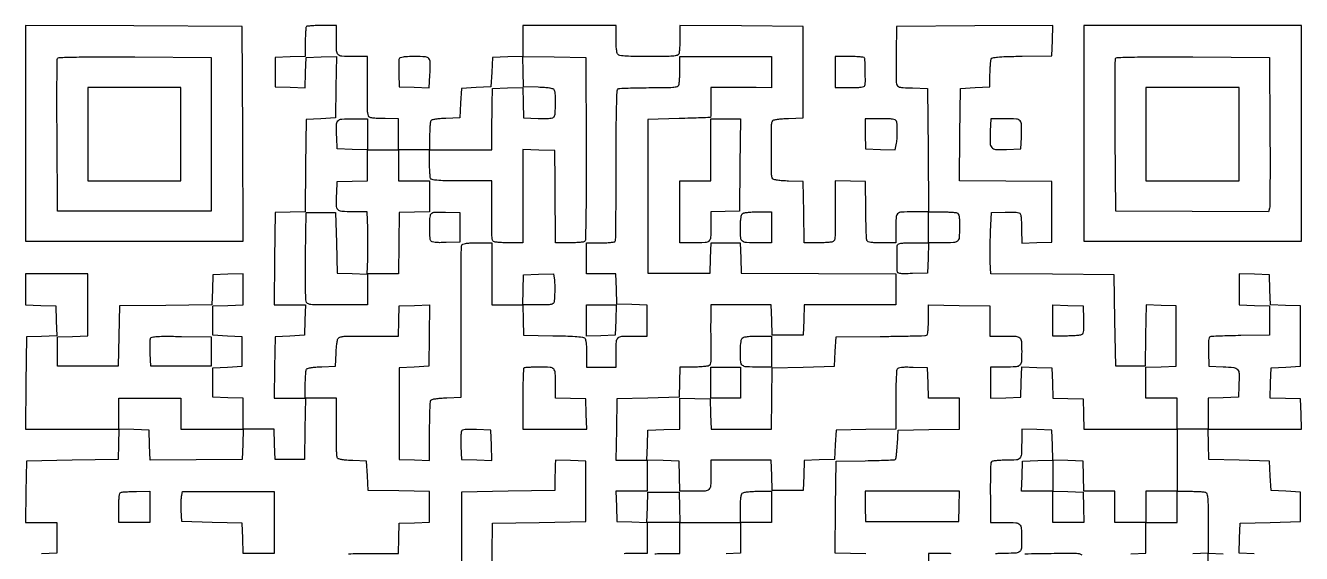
# Model space of a CAD drawing. Extents: x 156 to 936, y 100 to 969.
# Drawn here: x 156 to 936, y 646 to 969 of the extents above; entities that cross this region are included whole.
import ezdxf

# ---------------------------------------------------------------- set-up
doc = ezdxf.new("R2010")
doc.units = 0

msp = doc.modelspace()

# ---------------------------------------------------------------- linework, layer by layer
for points in [[(907.212977, 645.788016), (897.925954, 646.076031), (898.212977, 655.288016), (898.5, 664.5), (917, 665), (935.5, 665.5), (935.5, 674.5), (935.5, 683.5), (926.5, 684), (917.5, 684.5), (917, 693.5), (916.5, 702.5), (898, 703), (879.5, 703.5), (879.212474, 712.75), (878.924948, 722), (907.5, 722), (936.075052, 722), (935.787526, 731.25), (935.5, 740.5), (926.212977, 740.788016), (916.925954, 741.076031), (917.212977, 750.288016), (917.5, 759.5), (926.5, 760), (935.5, 760.5), (935.5, 779), (935.5, 797.5), (926.287036, 797.787036), (917.074071, 798.074071), (916.787036, 807.287036), (916.5, 816.5), (907.25, 816.787526), (898, 817.075052), (898, 807.575052), (898, 798.075052), (907.25, 797.787526), (916.5, 797.5), (916.5, 788.5), (916.5, 779.5), (899.033473, 779.2739, 0.002617), (892.244387, 779.150475, 0.003904), (886.309211, 778.965124, 0.001709), (881.248239, 778.750182, 0.080308), (880.244302, 778.540253, 0.230735), (879.61643, 777.867434, 0.046619), (879.275393, 776.220197, 0.028627), (879.132465, 773.563265, 0.00737), (879.210829, 769.266353), (879.5, 760.5), (888.240685, 760.211203, -0.017722), (894.777845, 759.762911, -0.198326), (897.02491, 758.54849, -0.170867), (897.937542, 756.011209, -0.012477), (897.800912, 748.479083), (897.5, 741.5), (888.25, 741.212474), (879, 740.924948), (879, 731.462474), (879, 722), (869.5, 722), (860, 722), (860, 731.5), (860, 741), (850.5, 741), (841, 741), (841, 750.462474), (841, 759.924948), (850.25, 760.212474), (859.5, 760.5), (859.5, 779), (859.5, 797.5), (850.272202, 797.787232), (841.044404, 798.074464), (840.772202, 779.287232), (840.5, 760.5), (831.5, 760.5), (822.5, 760.5), (822, 788.5), (821.5, 816.5), (783.828586, 816.761949), (746.157172, 817.023897), (745.828586, 824.274587, -0.009752), (745.73635, 827.851006, -0.003857), (745.743397, 832.7698, -0.003816), (745.832565, 838.083442, -0.004772), (746, 843.012639), (746.5, 854.5), (754.914347, 854.793098, -0.008519), (758.914541, 854.864234, -0.027159), (761.5815, 854.721251, -0.039341), (763.340297, 854.389362, -0.187221), (764.149034, 853.793098, -0.110544), (764.472502, 852.893389, -0.009485), (764.732898, 850.445387, -0.01216), (764.918962, 847.480966, -0.009129), (764.984687, 844.212474), (765, 835.924948), (774.25, 836.212474), (783.5, 836.5), (783.5, 855), (783.5, 873.5), (755.234453, 873.7656), (726.968906, 874.031199), (727.234453, 902.2656), (727.5, 930.5), (736.5, 931), (745.5, 931.5), (745.631415, 939.219782, -0.006586), (745.724033, 942.286249, -0.008354), (745.894157, 945.114708, -0.006788), (746.107774, 947.472372, -0.065713), (746.341315, 948.447068, -0.254134), (747.307723, 949.272122, -0.028722), (750.254911, 949.72206, -0.01706), (755.3121, 950.025616, -0.002732), (765.209899, 950.227286), (783.5, 950.5), (783.787654, 959.75972), (784.075309, 969.01944), (736.287654, 968.75972), (688.5, 968.5), (688.233386, 952, 0.003156), (688.169576, 945.518326, 0.004352), (688.199684, 939.696923, 0.002795), (688.294773, 934.812495, 0.052163), (688.493052, 933.287398, 0.13209), (689.158833, 932.057536, 0.141271), (690.336128, 931.365717, 0.050052), (692.63315, 931.017211, 0.004865), (698.259666, 930.787398), (707.5, 930.5), (707.762025, 892.75), (708.02405, 855), (698.619014, 855, 0.013266), (691.453505, 854.809858, 0.190677), (689.180727, 853.767817, 0.181197), (688.176808, 851.429733, 0.011767), (688, 843.918213), (688, 836), (679.468615, 836, -0.007995), (675.307497, 836.066537, -0.029935), (672.705267, 836.306173, -0.048676), (671.086976, 836.717594, -0.217892), (670.405629, 837.385332, -0.080319), (670.187129, 838.430374, -0.001878), (669.97525, 843.464594, -0.004112), (669.797216, 849.38089, -0.002772), (669.687013, 856.135332), (669.5, 873.5), (660.25, 873.787526), (651, 874.075052), (650.903093, 864.787526, 0.002372), (650.879196, 860.587247, 0.001439), (650.8888, 855.617668, 0.001441), (650.926738, 850.686141, 0.002541), (650.990516, 846.613047, -0.00795), (651.011215, 842.336308, -0.026717), (650.830869, 839.543279, -0.039647), (650.467082, 837.722065, -0.18441), (649.837423, 836.87836, -0.109188), (648.915308, 836.544445, -0.009984), (646.475912, 836.275149, -0.012536), (643.520903, 836.083064, -0.009495), (640.272065, 836.015313), (632.044131, 836), (631.772065, 854.75), (631.5, 873.5), (622.532999, 873.792098, -0.009786), (618.707636, 873.991711, -0.020298), (615.737125, 874.326695, -0.020215), (613.552989, 874.75425, -0.195149), (612.798312, 875.292098, -0.140588), (612.10459, 877.64419, -0.001865), (612.047305, 893, -0.001865), (612.10459, 908.35581, -0.140588), (612.798312, 910.707902, -0.195149), (613.552989, 911.24575, -0.020215), (615.737125, 911.673305, -0.020298), (618.707636, 912.008289, -0.009786), (622.532999, 912.207902), (631.5, 912.5), (631.5, 940.5), (631.5, 968.5), (593.75, 968.762025), (556, 969.02405), (556, 961.093813, -0.007039), (555.955615, 957.941345, -0.008893), (555.821697, 955.028432, -0.007304), (555.631083, 952.60006, -0.068473), (555.393011, 951.581787, -0.246394), (554.407634, 950.715407, -0.037978), (551.751527, 950.280927, -0.01896), (547.005817, 950.051501, -0.002598), (537.093011, 950, -0.003891), (528.866123, 950.06403, -0.011967), (523.302132, 950.283912, -0.011367), (519.409117, 950.620179, -0.170757), (518.2, 951.2, -0.144849), (517.689458, 952.139671, -0.021091), (517.322289, 954.306878, -0.020332), (517.07823, 957.171507, -0.011084), (517, 960.7), (517, 969), (488.5, 969), (460, 969), (460, 959.537526), (460, 950.075052), (450.75, 949.787526), (441.5, 949.5), (441, 940.5), (440.5, 931.5), (431.5, 931), (422.5, 930.5), (422, 921.5), (421.5, 912.5), (413.031844, 912.206033, 0.010674), (409.460658, 912.005667, 0.020911), (406.63313, 911.666992, 0.02067), (404.533237, 911.236162, 0.192561), (403.797157, 910.706033, 0.112667), (403.494381, 909.854929, 0.008725), (403.251296, 907.430835, 0.011582), (403.077072, 904.497876, 0.008579), (403.015313, 901.25), (403, 893), (393.5, 893), (384, 893), (384, 902.5), (384, 912), (375.75, 912.015313, -0.009309), (372.494423, 912.081972, -0.012345), (369.53759, 912.27081, -0.00973), (367.096318, 912.535316, -0.10988), (366.186477, 912.863589, -0.187083), (365.572623, 913.695401, -0.036226), (365.206766, 915.562988, -0.025722), (365.010126, 918.383967, -0.008179), (365.00253, 922.598276, 0.001761), (365.047508, 926.674511, 0.001003), (365.07464, 931.602306, 0.001002), (365.082063, 936.563182, 0.001658), (365.066053, 940.75), (365, 950), (356.106989, 950, -0.014768), (349.349521, 950.199638, -0.195511), (347.14255, 951.252746, -0.175208), (346.170753, 953.599988, -0.01141), (346, 961.081787), (346, 969), (337.166667, 969, 0.007039), (333.733476, 968.951666, 0.010477), (330.732292, 968.804167, 0.005871), (328.23216, 968.599192, 0.174709), (327.666667, 968.333333, 0.174595), (327.400837, 967.768224, 0.005912), (327.195833, 965.278732, 0.010516), (327.048335, 962.289663, 0.007069), (327, 958.870859), (327, 950.075052), (317.75, 949.787526), (308.5, 949.5), (308.5, 940.5), (308.5, 931.5), (317.711984, 931.212977), (326.923969, 930.925954), (327.211984, 940.212977), (327.5, 949.5), (336.772204, 949.78782), (346.044409, 950.075639), (345.772204, 931.28782), (345.5, 912.5), (336.5, 912), (327.5, 911.5), (327.23449, 883.287321), (326.96898, 855.074641), (317.73449, 854.787321), (308.5, 854.5), (308.234427, 826.25), (307.968853, 798), (317.521953, 798), (327.075052, 798), (326.787526, 788.75), (326.5, 779.5), (317.5, 779), (308.5, 778.5), (308.227935, 759.75), (307.955869, 741), (317.5, 741), (327.044131, 741), (326.772065, 722.25), (326.5, 703.5), (317.5, 703.5), (308.5, 703.5), (308.212474, 712.75), (307.924948, 722), (298.462474, 722), (289, 722), (289, 731.462474), (289, 740.924948), (279.75, 741.212474), (270.5, 741.5), (270.5, 750.5), (270.5, 759.5), (279.5, 760), (288.5, 760.5), (288.5, 769.5), (288.5, 778.5), (279.5, 779), (270.5, 779.5), (270.5, 788.5), (270.5, 797.5), (279.75, 797.787526), (289, 798.075052), (289, 807.575052), (289, 817.075052), (279.75, 816.787526), (270.5, 816.5), (270.212679, 807.26551), (269.925359, 798.03102), (241.712679, 797.76551), (213.5, 797.5), (213, 779), (212.5, 760.5), (194, 760.5), (175.5, 760.5), (175.5, 769.5), (175.5, 778.5), (184.75, 778.787526), (194, 779.075052), (194, 798.037526), (194, 817), (175, 817), (156, 817), (156, 807.537526), (156, 798.075052), (165.25, 797.787526), (174.5, 797.5), (174.787023, 788.288016), (175.074046, 779.076031), (165.787023, 778.788016), (156.5, 778.5), (156.234427, 750.25), (155.968853, 722), (184.521953, 722), (213.075052, 722), (212.787526, 712.75), (212.5, 703.5), (184.5, 703), (156.5, 702.5), (156.227935, 683.75), (155.955869, 665), (165.477935, 665), (175, 665), (175, 655.537526), (175, 646.075052), (165.75, 645.787526)], [(353.346808, 645.747493, -0.006107), (359.336845, 645.923004, -0.004053), (366.212474, 645.984687), (383.924948, 646), (384.212474, 655.25), (384.5, 664.5), (393.75, 664.787526), (403, 665.075052), (403, 674.515461), (403, 683.955869), (384.25, 684.227935), (365.5, 684.5), (365, 693.5), (364.5, 702.5), (356.031844, 702.793967, -0.010756), (352.470374, 702.994373, -0.020693), (349.632628, 703.333962, -0.020308), (347.51515, 703.765605, -0.188282), (346.765435, 704.293967, -0.119348), (346.454467, 705.153571, -0.008981), (346.225893, 707.642603, -0.012001), (346.076249, 710.656318, -0.008829), (346.049645, 714, 0.001416), (346.076575, 717.92069, 0.000778), (346.08848, 722.720312, 0.000775), (346.085429, 727.591128, 0.001241), (346.066053, 731.75), (346, 741), (336.5, 741), (327, 741), (327.015313, 749.25, -0.008579), (327.077072, 752.497876, -0.011582), (327.251296, 755.430835, -0.008725), (327.494381, 757.854929, -0.112667), (327.797157, 758.706033, -0.192561), (328.533237, 759.236162, -0.02067), (330.63313, 759.666992, -0.020911), (333.460658, 760.005667, -0.010674), (337.031844, 760.206033), (345.5, 760.5), (345.795712, 768.452616, -0.012443), (345.991081, 771.597043, -0.016102), (346.334614, 774.466845, -0.013852), (346.759769, 776.816003, -0.122096), (347.21502, 777.759083, -0.152325), (348.181642, 778.386524, -0.036819), (350.072994, 778.769558, -0.02619), (352.861079, 778.975812, -0.008938), (356.919308, 778.990414, 0.001785), (360.868718, 778.948122, 0.000991), (365.685586, 778.923287, 0.000988), (370.562441, 778.917451, 0.001597), (374.712474, 778.933947), (383.924948, 779), (384.212474, 788.25), (384.5, 797.5), (393.772204, 797.78782), (403.044409, 798.075639), (402.772204, 779.28782), (402.5, 760.5), (393.5, 760), (384.5, 759.5), (384.5, 731.5), (384.5, 703.5), (393.75, 703.212474), (403, 702.924948), (403.015313, 720.712474, -0.004021), (403.076778, 727.616542, -0.006063), (403.251635, 733.629736, -0.002667), (403.489634, 738.74097, -0.129285), (403.798312, 739.707902, -0.194805), (404.550831, 740.244965, -0.020297), (406.723573, 740.672915, -0.020385), (409.675517, 741.008277, -0.00989), (413.468724, 741.207902), (422.371449, 741.5), (422.238974, 787.306978, -0.001139), (422.228134, 804.970701, -0.001813), (422.308074, 820.082043, -0.000365), (422.436382, 833.382824, -0.089243), (422.660238, 834.556978, -0.212585), (423.369395, 835.266216, -0.053787), (424.983129, 835.693867, -0.030636), (427.64714, 835.93516, -0.007269), (432.106989, 836), (441, 836), (441, 817), (441, 798), (450.462474, 798), (459.924948, 798), (460.212474, 807.25), (460.5, 816.5), (469.655972, 816.786282), (478.811945, 817.072563), (479.273168, 813.286282, -0.019645), (479.49406, 810.596268, -0.013027), (479.545465, 807.498587, -0.01122), (479.431214, 803.918166, -0.007098), (479.145107, 799.75, -0.217802), (478.627965, 798.82901, -0.113344), (477.391615, 798.299675, -0.039842), (474.914377, 798.053215, -0.00488), (469.462474, 798), (459.924948, 798), (460.212474, 788.75), (460.5, 779.5), (478.426204, 779.226208, -0.004527), (486.018538, 779.041483, -0.009449), (491.9248, 778.732439, -0.006421), (496.490107, 778.347971, -0.150078), (497.676204, 777.853763, -0.153905), (498.279311, 776.918316, -0.032122), (498.67771, 774.982997, -0.024916), (498.924918, 772.212024, -0.00979), (499, 768.377555), (499, 760), (508, 760), (517, 760), (517, 768.893011, -0.014768), (517.199638, 775.650479, -0.195511), (518.252746, 777.85745, -0.175208), (520.599988, 778.829247, -0.01141), (528.081787, 779), (536, 779), (536, 788.462474), (536, 797.924948), (526.75, 798.212474), (517.5, 798.5), (517.212474, 807.75), (516.924948, 817), (507.962474, 817), (499, 817), (499, 826.5), (499, 836), (507.440983, 836, 0.011013), (510.720001, 836.072232, 0.016367), (513.583204, 836.292503, 0.011464), (515.904078, 836.601685, 0.218861), (516.497376, 836.995754, 0.135665), (516.748652, 837.856964, 0.000317), (516.928825, 851.130249, 0.002034), (517.06176, 866.11407, 0.00126), (517.101946, 883.714891, -0.001211), (517.151338, 906.314072, -0.005265), (517.354125, 919.708261, -0.002622), (517.643498, 929.065997, -0.246957), (518.295553, 930.203824, -0.129216), (519.259123, 930.511611, -0.002691), (524.328828, 930.748992, -0.006093), (530.294591, 930.923374, -0.004042), (537.143011, 930.984687, 0.002613), (547.019628, 931.044879, 0.018995), (551.756117, 931.278602, 0.037977), (554.408693, 931.715409, 0.246112), (555.393011, 932.581787, 0.06844), (555.631074, 933.599719, 0.007317), (555.821697, 936.0249, 0.008902), (555.955615, 938.933927, 0.00705), (556, 942.081787), (556, 950), (584, 950), (612, 950), (612, 940.41868), (612, 930.83736), (602.75, 931.012598, 0.002292), (598.539111, 931.073066, 0.001345), (593.5, 931.108771, 0.001345), (588.460882, 931.117367, 0.002292), (584.25, 931.093918), (575, 931), (575, 922, -0.0026), (574.981986, 918.535681, -0.004196), (574.926563, 915.586758, -0.000894), (574.851767, 913.005933, -0.223635), (574.75, 912.805984, -0.15636), (574.521939, 912.722795, -0.000154), (568.992188, 912.50564, -0.001503), (562.802625, 912.283114, -0.000919), (555.5, 912.055984), (536.5, 911.5), (536.5, 864.5), (536.5, 817.5), (555.5, 817.5), (574.5, 817.5), (574.787526, 826.75), (575.075052, 836), (584, 836), (592.924948, 836), (593.212474, 826.75), (593.5, 817.5), (640.75, 817.240208), (688, 816.980417), (688, 807.490208), (688, 798), (660.037526, 798), (632.075052, 798), (631.787526, 788.75), (631.5, 779.5), (622, 779.5), (612.5, 779.5), (612.212474, 788.75), (611.924948, 798), (593.462474, 798), (575, 798), (574.877856, 789.25, 0.003161), (574.847109, 785.223834, 0.001758), (574.857912, 780.315837, 0.001753), (574.903727, 775.348323, 0.002836), (574.981484, 771.123063, -0.007207), (575.025822, 766.532694, -0.026256), (574.859102, 763.624046, -0.040433), (574.499022, 761.757572, -0.18574), (573.853628, 760.888375, -0.108718), (572.923264, 760.550638, -0.010157), (570.485214, 760.278091, -0.012665), (567.531603, 760.083805, -0.009623), (564.287526, 760.015313), (556.075052, 760), (555.787526, 750.75), (555.5, 741.5), (536.5, 741), (517.5, 740.5), (517.227935, 721.75), (516.955869, 703), (526.440409, 703), (535.924948, 703), (536.212474, 712.25), (536.5, 721.5), (546.25, 721.786212), (556, 722.072424), (556, 731.573738), (556, 741.075052), (565.25, 740.787526), (574.5, 740.5), (574.787526, 731.25), (575.075052, 722), (593.515461, 722), (611.955869, 722), (612.227935, 740.75), (612.5, 759.5), (631.5, 760), (650.5, 760.5), (651, 769.5), (651.5, 778.5), (678.5, 778.753228, 0.00157), (688.939182, 778.883914, 0.002444), (697.935938, 779.068778, 0.000699), (705.758133, 779.278701, 0.08223), (706.75, 779.471843, 0.243384), (707.334401, 780.115864, 0.032223), (707.702632, 781.980285, 0.024628), (707.93286, 784.805022, 0.00802), (708, 788.99068), (708, 798.044131), (726.75, 797.772065), (745.5, 797.5), (745.5, 788.24855), (745.5, 778.997101), (754.643011, 778.99855, -0.012653), (761.517674, 778.825636, -0.174679), (763.77851, 777.879558, -0.193418), (764.79883, 775.748254, -0.016094), (765, 769.5, -0.015844), (764.802358, 763.264457, -0.190499), (763.797846, 761.129957, -0.177094), (761.570835, 760.178146, -0.013336), (754.893011, 760), (746, 760), (746, 750.462474), (746, 740.924948), (755.25, 741.212474), (764.5, 741.5), (764.788016, 750.787023), (765.076031, 760.074046), (774.288016, 759.787023), (783.5, 759.5), (783.787036, 750.287036), (784.074071, 741.074071), (793.287036, 740.787036), (802.5, 740.5), (802.787526, 731.25), (803.075052, 722), (831.537526, 722), (860, 722), (860, 703), (860, 684), (867.918213, 684, -0.00705), (871.066073, 683.955615, -0.008902), (873.9751, 683.821697, -0.007317), (876.400281, 683.631074, -0.06844), (877.418213, 683.393011, -0.248902), (878.288297, 682.393938, -0.036362), (878.720189, 679.646395, -0.01833), (878.948905, 674.738583, -0.002478), (879, 664.430537), (879, 646.075052), (888.25, 645.787526)], [(669.734464, 645.772122), (650.968929, 646.044245), (651.234464, 674.272122), (651.5, 702.5), (669.396537, 702.72987, 0.003089), (676.300325, 702.861206, 0.004893), (682.213233, 703.068154, 0.001373), (687.337707, 703.311831, 0.184909), (687.896537, 703.558679, 0.164373), (688.15359, 704.073194, 0.004755), (688.469608, 706.528842, 0.00912), (688.764664, 709.46258, 0.0061), (689, 712.828809), (689.5, 721.5), (708.25, 721.772065), (727, 722.044131), (727, 731.522065), (727, 741), (717.537526, 741), (708.075052, 741), (707.787526, 750.25), (707.5, 759.5), (698.58457, 759.791346, 0.007874), (694.325344, 759.863419, 0.025891), (691.518036, 759.721257, 0.03736), (689.675579, 759.391596, 0.190691), (688.849883, 758.791346, 0.128068), (688.520972, 757.766656, 0.002999), (688.266784, 752.671897, 0.006444), (688.080543, 746.659432, 0.004304), (688.015313, 739.772559), (688, 722.045117), (669.75, 721.772559), (651.5, 721.5), (651, 712.5), (650.5, 703.5), (641.287036, 703.212964), (632.074071, 702.925929), (631.787036, 693.712964), (631.5, 684.5), (622, 684.5), (612.5, 684.5), (612.212474, 693.75), (611.924948, 703), (593.462474, 703), (575, 703), (575, 694.106989, -0.014732), (574.800898, 687.350994, -0.19511), (573.750156, 685.143776, -0.175559), (571.407908, 684.171283, -0.011491), (563.955738, 684), (556.075052, 684), (555.787526, 693.25), (555.5, 702.5), (545.75, 702.786212), (536, 703.072424), (536, 693.536212), (536, 684), (526.462474, 684), (516.924948, 684), (517.212474, 674.75), (517.5, 665.5), (526.711984, 665.212977), (535.923969, 664.925954), (536.211984, 674.212977), (536.5, 683.5), (546, 683.5), (555.5, 683.5), (555.787526, 674.25), (556.075052, 665), (574.537526, 665), (593, 665), (593, 673.3, -0.011084), (593.07823, 676.828493, -0.020332), (593.322289, 679.693122, -0.021091), (593.689458, 681.860329, -0.144849), (594.2, 682.8, -0.144849), (595.139671, 683.310542, -0.021091), (597.306878, 683.677711, -0.020332), (600.171507, 683.92177, -0.011084), (603.7, 684), (612, 684), (612, 674.5), (612, 665), (602.5, 665), (593, 665), (593, 655.538933), (593, 646.077866), (584.25, 645.788933)], [(831.75, 645.787526), (841, 646.075052), (841, 655.537526), (841, 665), (831.5, 665), (822, 665), (822, 674.5), (822, 684), (812.537526, 684), (803.075052, 684), (802.787526, 693.25), (802.5, 702.5), (793.25, 702.787526), (784, 703.075052), (784, 693.575052), (784, 684.075052), (793.25, 683.787526), (802.5, 683.5), (802.787526, 674.25), (803.075052, 665), (793.537526, 665), (784, 665), (784, 674.5), (784, 684), (774.462474, 684), (764.924948, 684), (765.212474, 693.25), (765.5, 702.5), (774.787023, 702.788016), (784.074046, 703.076031), (783.787023, 712.288016), (783.5, 721.5), (774.25, 721.787526), (765, 722.075052), (765, 714.119313, -0.010965), (764.836095, 706.645911, -0.167968), (763.900417, 704.280545, -0.20119), (761.766276, 703.211994, -0.016782), (755.452028, 703, 0.0111), (752.214236, 702.928112, 0.01648), (749.386243, 702.708912, 0.011607), (747.09502, 702.40114, 0.218501), (746.505601, 702.009062, 0.130373), (746.088497, 700.632898, 0.003422), (745.906794, 694.182826, 0.005856), (745.824691, 685.636865, 0.002244), (745.903053, 673.75), (746, 665), (754.883369, 665, -0.01522), (761.477429, 664.799228, -0.183969), (763.74796, 663.772318, -0.182066), (764.772483, 661.49035, -0.01485), (764.986345, 654.831787, -0.018019), (764.795309, 649.152518, -0.190758), (763.81308, 647.101606, -0.174021), (761.648061, 646.179677, -0.014496), (755.452028, 646, 0.010132), (751.846361, 645.926925, 0.022245), (749.097913, 645.692713, 0.023799)], [(540.690465, 645.732898, -0.011661), (543.804283, 645.918997, -0.008656), (547.25, 645.984687), (556, 646), (556, 655.5), (556, 665), (546, 665), (536, 665), (536, 655.5), (536, 646), (528.081787, 646, 0.00705), (524.933927, 645.955615, 0.008902), (522.0249, 645.821697, 0.007317)], [(721.986123, 645.821697, 0.008933), (719.089223, 645.955612, 0.007082), (715.955738, 646), (708.075052, 646), (707.787526, 636.75)], [(766.922011, 645.778761, -0.002101), (782.997686, 646.022958, -0.00345), (798.581674, 646.086663, -0.141564), (801.793098, 645.149034, -0.187221)]]:
    msp.add_lwpolyline(points, format="xyb")
for points in [[(156, 903.007138), (156, 837), (222.50719, 837), (289.014379, 837), (288.75719, 902.75), (288.5, 968.5), (222.25, 968.757138), (156, 969.014276)], [(803, 903), (803, 837), (869.5, 837), (936, 837), (936, 903), (936, 969), (869.5, 969), (803, 969)], [(194, 902.5), (194, 874), (222.5, 874), (251, 874), (251, 902.5), (251, 931), (222.5, 931), (194, 931)], [(841, 902.5), (841, 874), (869.5, 874), (898, 874), (898, 902.5), (898, 931), (869.5, 931), (841, 931)], [(516.787526, 788.75), (516.5, 779.5), (507.75, 779.211067), (499, 778.922134), (499, 788.461067), (499, 798), (508.037526, 798), (517.075052, 798)], [(593, 750.5), (593, 741), (584, 741), (575, 741), (575, 750.5), (575, 760), (584, 760), (593, 760)], [(251, 731.5), (251, 722), (270.037526, 722), (289.075052, 722), (288.787526, 712.75), (288.5, 703.5), (260.287731, 703.234491), (232.075462, 702.968982), (231.787731, 712.234491), (231.5, 721.5), (222.25, 721.787526), (213, 722.075052), (213, 731.537526), (213, 741), (232, 741), (251, 741)], [(669.395592, 674.75), (669.5, 665.5), (698, 665.5), (726.5, 665.5), (726.787526, 674.75), (727.075052, 684), (698.183118, 684), (669.291184, 684)], [(841, 674.5), (841, 665), (850.5, 665), (860, 665), (860, 674.5), (860, 684), (850.5, 684), (841, 684)]]:
    msp.add_lwpolyline(points, close=True)
for points in [[(269.5, 902.5), (269.5, 855.5), (222.5, 855.5), (175.5, 855.5), (175.239372, 901.5, -0.000997), (175.174287, 919.225103, -0.001596), (175.197198, 934.357597, -0.000282), (175.267665, 947.72814, -0.090314), (175.461789, 948.759906, -0.301449), (176.45055, 949.464468, -0.003096), (185.402033, 949.70934, -0.005599), (198.68089, 949.841585, -0.001079), (222.722417, 949.759906), (269.5, 949.5)], [(384.423642, 948.661609, 0.079281), (384.235027, 947.7687, 0.006579), (384.147568, 945.392336, 0.008656), (384.129541, 942.539392, 0.006569), (384.205027, 939.411609), (384.5, 931.5), (393.669721, 931.213537), (402.839442, 930.927073), (403.183817, 938.713537, 0.008955), (403.390462, 946.572001, 0.176618), (402.595139, 948.811446, 0.209684), (400.590826, 949.820851, 0.01329), (393.851984, 950, 0.007734), (389.566657, 949.93371, 0.027526), (386.832501, 949.698064, 0.041857), (385.103268, 949.302874, 0.227836)], [(498.665393, 893.506727, -0.001004), (498.691217, 866.220337, -0.004141), (498.53698, 849.711773, -0.00156), (498.291533, 837.880926, -0.250109), (497.665393, 836.77204, -0.113748), (496.836975, 836.478919, -0.008341), (494.418897, 836.243918, -0.011284), (491.49497, 836.075221, -0.008302), (488.25, 836.015313), (480, 836), (479.942909, 845.25, 0.000514), (479.908256, 850.06326, 0.000156), (479.845921, 857.364062, 0.000156), (479.77095, 865.547336, 0.00017), (479.692909, 873.5), (479.5, 892.5), (469.75, 892.786212), (460, 893.072424), (460, 864.536212), (460, 836), (451.75, 836.015313, -0.00947), (448.492707, 836.083063, -0.012511), (445.53057, 836.275149, -0.00995), (443.085243, 836.544424, -0.109274), (442.162577, 836.87836, -0.18441), (441.532918, 837.722065, -0.039647), (441.169131, 839.543279, -0.026717), (440.988785, 842.336308, -0.00795), (441.009484, 846.613047, 0.002536), (441.073258, 850.683577, 0.001443), (441.1112, 855.606645, 0.001441), (441.120808, 860.564202, 0.002383), (441.096907, 864.75), (441, 874), (422.606989, 874, -0.002472), (412.276552, 874.051073, -0.018295), (407.359559, 874.27975, -0.036273), (404.606822, 874.711497, -0.24904), (403.606989, 875.581787, -0.06844), (403.368926, 876.599719, -0.007317), (403.178303, 879.0249, -0.008902), (403.044385, 881.933927, -0.00705), (403, 885.081787), (403, 893), (422, 893), (441, 893), (441.050092, 902.25, -0.001257), (441.083617, 906.478044, -0.000722), (441.144193, 911.573437, -0.000722), (441.219838, 916.692564, -0.001205), (441.300092, 921), (441.5, 930.5), (450.711984, 930.787023), (459.923969, 931.074046), (460.211984, 921.787023), (460.5, 912.5), (469.41543, 912.208654, 0.007874), (473.674656, 912.136581, 0.025891), (476.481964, 912.278743, 0.03736), (478.324421, 912.608404, 0.190691), (479.150117, 913.208654, 0.131683), (479.81188, 915.321833, 0.009626), (479.949371, 921.46536, 0.009552), (479.851133, 927.613005, 0.133553), (479.201688, 929.707902, 0.195149), (478.447011, 930.24575, 0.020215), (476.262875, 930.673305, 0.020298), (473.292364, 931.008289, 0.009786), (469.467001, 931.207902), (460.5, 931.5), (460.212187, 940.771725), (459.924373, 950.04345), (479.212187, 949.771725), (498.5, 949.5)], [(651, 940.5), (651, 931), (659.893011, 931, 0.008108), (664.010632, 931.066776, 0.025298), (666.772606, 931.296593, 0.033766), (668.580845, 931.665227, 0.251911), (669.193439, 932.25, 0.077801), (669.412125, 933.606952, 0.002629), (669.407984, 939.041075, 0.005587), (669.314038, 944.5047, 0.011696), (669.094114, 948.75, 0.308661), (668.619192, 949.344656, 0.040401), (666.952811, 949.712664, 0.026774), (664.256178, 949.937163, 0.007381), (660, 950), (651, 950)], [(916.777529, 904.5, -0.001169), (916.844214, 887.089041, -0.00181), (916.812248, 872.054912, -0.000538), (916.723164, 858.995066, -0.057675), (916.505999, 857.240125), (915.956939, 854.980251), (869.22847, 855.240125), (822.5, 855.5), (822.239372, 901.5, -0.000997), (822.174287, 919.225103, -0.001596), (822.197198, 934.357597, -0.000282), (822.267665, 947.72814, -0.090314), (822.461789, 948.759906, -0.301449), (823.45055, 949.464468, -0.003096), (832.402033, 949.70934, -0.005599), (845.68089, 949.841585, -0.001079), (869.722417, 949.759906), (916.5, 949.5)], [(365, 902.5), (365, 893), (374.5, 893), (384, 893), (384, 883.5), (384, 874), (393.5, 874), (403, 874), (403, 864.537526), (403, 855.075052), (393.75, 854.787526), (384.5, 854.5), (384.227935, 835.75), (383.955869, 817), (374.477935, 817), (365, 817), (365, 807.5), (365, 798), (346.519052, 798, -0.001625), (334.325249, 798.039633, -0.027802), (330.332281, 798.287879, -0.108786), (328.43823, 798.945966, -0.197476), (327.487958, 800.25, -0.056207), (327.275632, 801.906145, -0.001423), (327.181989, 809.476562, -0.003026), (327.151103, 818.374192, -0.002057), (327.218906, 828.5), (327.5, 854.5), (336.5, 854.5), (345.5, 854.5), (346, 836), (346.5, 817.5), (355.711984, 817.212977), (364.923969, 816.925954), (365.211984, 826.038968, 0.005339), (365.299933, 830.24294, 0.002933), (365.322449, 835.390212, 0.002923), (365.284114, 840.614482, 0.004672), (365.183587, 845.075991), (364.867173, 855), (355.952639, 855, -0.017077), (349.254666, 855.228823, -0.202706), (346.98617, 856.376268, -0.175895), (346.057719, 858.886312, -0.012288), (346.199088, 866.520917), (346.5, 873.5), (355.75, 873.787526), (365, 874.075052), (365, 883.5), (365, 892.924948), (355.75, 893.212474), (346.5, 893.5), (346.199088, 900.479083, -0.012322), (346.058134, 908.11956, -0.176722), (346.990719, 910.627338, -0.202101), (349.267676, 911.772817, -0.01682), (356.019052, 912), (365, 912)], [(592.765573, 883.75), (592.5, 855.5), (583.75, 855.211067), (575, 854.922134), (575, 846.068056, -0.014894), (574.799592, 839.341584, -0.19588), (573.745608, 837.139643, -0.17474), (571.397567, 836.170301, -0.011383), (563.918213, 836), (556, 836), (556, 855), (556, 874), (565.5, 874), (575, 874), (575, 893), (575, 912), (584.015573, 912), (593.031147, 912)], [(669.368823, 902.75), (669.5, 893.5), (678.617845, 893.214223), (687.735689, 892.928446), (688.367845, 896.089223, 0.032726), (688.827474, 899.551873, 0.016197), (688.97893, 903.985372, 0.014163), (688.866878, 908.202029, 0.078037), (688.393011, 910.418213, 0.195845), (687.640088, 911.221249, 0.068122), (686.092887, 911.690998, 0.033374), (683.416024, 911.937994, 0.006322), (678.511834, 912), (669.237646, 912)], [(745.829004, 904.421766, 0.013594), (745.707111, 896.898504, 0.180048), (746.687199, 894.350965, 0.204618), (749.037681, 893.234081, 0.018226), (755.732274, 893.210809), (764.5, 893.5), (764.800912, 900.479083, 0.012282), (764.942359, 908.112565, 0.175737), (764.014693, 910.623043, 0.20282), (761.747803, 911.770863, 0.017126), (755.059952, 912), (746.158008, 912)], [(421.5, 845.5), (421.5, 836.5), (413.085653, 836.206902, -0.008526), (409.0861, 836.135832, -0.027141), (406.418096, 836.278849, -0.039286), (404.657728, 836.610752, -0.186744), (403.847131, 837.206902, -0.131186), (403.269556, 839.031568, -0.008439), (403.107461, 844.658699, -0.011977), (403.174298, 850.212706, -0.059681), (403.65544, 853.287775, -0.17316), (404.316686, 854.219221, -0.112586), (405.551722, 854.721557, -0.043244), (407.865742, 854.896922, -0.005596), (412.829377, 854.787775), (421.5, 854.5)], [(612, 845.5), (612, 836), (604.081787, 836, -0.01065), (596.689481, 836.157481, -0.159949), (594.309746, 837.052708, -0.206765), (593.227098, 839.102218, -0.019554), (593, 844.906989, -0.012415), (593.08019, 848.136184, -0.021121), (593.327993, 850.825282, -0.021703), (593.698102, 852.888147, -0.142062), (594.2, 853.8, -0.144849), (595.139671, 854.310542, -0.021091), (597.306878, 854.677711, -0.020332), (600.171507, 854.92177, -0.011084), (603.7, 855), (612, 855)], [(725.418213, 854.393011, -0.18666), (726.209997, 853.676577, -0.072682), (726.683962, 852.251766, -0.036534), (726.93529, 849.820122, -0.007489), (727, 845.5, -0.016886), (726.788072, 839.226554, -0.200859), (725.723091, 837.098366, -0.168061), (723.366652, 836.164374, -0.011089), (715.955738, 836), (708.075052, 836), (707.787526, 826.75), (707.5, 817.5), (698.25, 817.212474, -0.004635), (692.834639, 817.094376, -0.042818), (690.497082, 817.265437, -0.132159), (689.359948, 817.7752, -0.206889), (688.873717, 818.712474, -0.01735), (688.809835, 820.494435, -0.001593), (688.818902, 824.921042, -0.002233), (688.866071, 829.783251, -0.002877), (688.955061, 834.25, -0.224511), (689.419806, 835.170899, -0.12068), (690.60593, 835.702765, -0.040577), (693.043219, 835.947853, -0.004778), (698.5, 836), (708, 836), (708, 845.5), (708, 855), (715.918213, 855, -0.00705), (719.066073, 854.955615, -0.008902), (721.9751, 854.821697, -0.007317), (724.400281, 854.631074, -0.06844)], [(802.793098, 789.085653, -0.008519), (802.864234, 785.085459, -0.027159), (802.721251, 782.4185, -0.039341), (802.389362, 780.659703, -0.187221), (801.793098, 779.850966, -0.110402), (800.894283, 779.527533, -0.00954), (798.45641, 779.267102, -0.012203), (795.504112, 779.081041, -0.00917), (792.25, 779.015313), (784, 779), (784, 788.537526), (784, 798.075052), (793.25, 797.787526), (802.5, 797.5)], [(269.5, 769.5), (269.5, 760.5), (251, 760.5), (232.5, 760.5), (232.205027, 768.411609, -0.006678), (232.130183, 771.541021, -0.008767), (232.150121, 774.398988, -0.006722), (232.240504, 776.779383, -0.078916), (232.432332, 777.684256, -0.271496), (233.329852, 778.401442, -0.021534), (236.482268, 778.72062, -0.015363), (241.664758, 778.861208, -0.002829), (251.227305, 778.772646), (269.5, 778.5)], [(612, 769.5), (612, 760), (604.081787, 760, -0.01065), (596.689481, 760.157481, -0.159949), (594.309746, 761.052708, -0.206765), (593.227098, 763.102218, -0.019554), (593, 768.906989, -0.012415), (593.08019, 772.136184, -0.021121), (593.327993, 774.825282, -0.021703), (593.698102, 776.888147, -0.142062), (594.2, 777.8, -0.144849), (595.139671, 778.310542, -0.021091), (597.306878, 778.677711, -0.020332), (600.171507, 778.92177, -0.011084), (603.7, 779), (612, 779)], [(460.666667, 759.333333, 0.188134), (460.396742, 758.718151, 0.001621), (460.195833, 753.477083, 0.005368), (460.048122, 747.408987, 0.0034), (460, 740.333333), (460, 722), (479.537526, 722), (499.075052, 722), (498.787526, 731.25), (498.5, 740.5), (489.25, 740.787526), (480, 741.075052), (480, 748.955738, 0.011377), (479.830647, 756.397288, 0.173544), (478.86868, 758.743039, 0.196691), (476.683046, 759.797562, 0.015279), (470.059678, 760, 0.007125), (466.667505, 759.951662, 0.01059), (463.700864, 759.804167, 0.00599), (461.231058, 759.599111, 0.174382)], [(422.438673, 720.700781, 0.078651), (422.2445, 719.787219, 0.006825), (422.151984, 717.403842, 0.008847), (422.130652, 714.542211, 0.006757), (422.205027, 711.411609), (422.5, 703.5), (431.788029, 703.211971), (441.076058, 702.923942), (440.788029, 712.211971), (440.5, 721.5), (431.733647, 721.789171, 0.007113), (427.338027, 721.871594, 0.030281), (424.715903, 721.724548, 0.05328), (423.127059, 721.364206, 0.222283)], [(479.859525, 700.287526, 0.004637), (479.798226, 698.796092, 0.001223), (479.728141, 696.409461, 0.001241), (479.661768, 693.69299, 0.001274), (479.609525, 691), (479.5, 684.5), (451, 684), (422.5, 683.5), (422.5, 655.5), (422.5, 627.5), (431.727798, 627.212768), (440.955596, 626.925536), (441.227798, 645.712768), (441.5, 664.5), (470, 665), (498.5, 665.5), (498.5, 684), (498.5, 702.5), (489.25, 702.787526), (480, 703.075052)], [(232, 674.5), (232, 665), (222.5, 665), (213, 665), (213, 673.916667, -0.008266), (213.067874, 678.021966, -0.024717), (213.299188, 680.819848, -0.032039), (213.668333, 682.679382, -0.236055), (214.25, 683.337719, -0.075375), (215.103532, 683.540327, -0.005317), (217.55625, 683.717133, -0.007419), (220.498917, 683.854035, -0.005521), (223.75, 683.921053), (232, 684)], [(308, 664.968692), (308, 646), (298.537526, 646), (289.075052, 646), (288.787526, 655.25), (288.5, 664.5), (270, 665), (251.5, 665.5), (251.199088, 672.479083, -0.008444), (251.124796, 675.313834, -0.009293), (251.150262, 678.060265, -0.008787), (251.256737, 680.402272, -0.045757), (251.455429, 681.678439), (252.012682, 683.898712), (280.006341, 683.918048), (308, 683.937385)]]:
    msp.add_lwpolyline(points, format="xyb", close=True)
msp.add_lwpolyline([(879, 636.537526), (879, 646.075052), (869.75, 645.787526)])

doc.saveas('drawing.dxf')
